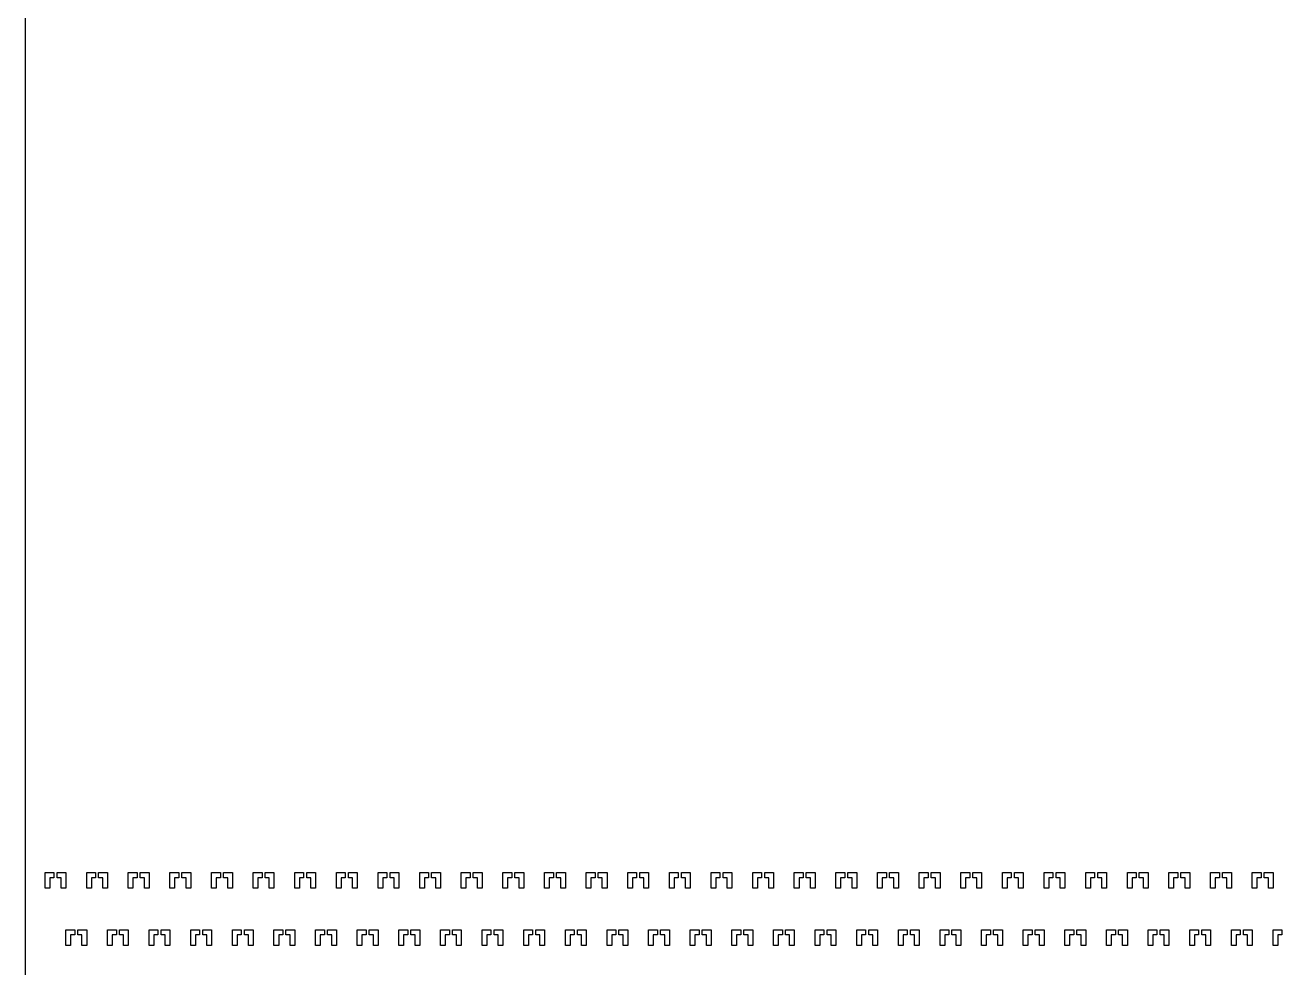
# Model space of a CAD drawing. Header units: millimetres. Extents: x 2102 to 86502, y 1818 to 64568.
# Drawn here: x 69425 to 70632, y 49872 to 50777 of the extents above; entities that cross this region are included whole.
import ezdxf

# ---------------------------------------------------------------- set-up
doc = ezdxf.new("R2010")
doc.units = ezdxf.units.MM
doc.layers.add('Layer-2', color=3, linetype='Continuous')

msp = doc.modelspace()

# ---------------------------------------------------------------- linework, layer by layer
at = {"layer": 'Layer-2'}
for p, q in [((69424.6, 52611.5), (69424.6, 45981.5)), ((69443.7, 49948.3), (69443.7, 49963.3)), ((69443.7, 49963.3), (69452.2, 49963.3)), ((69452.2, 49963.3), (69452.2, 49958.3)), ((69455.2, 49958.3), (69455.2, 49963.3)), ((69455.2, 49963.3), (69463.7, 49963.3)), ((69463.7, 49963.3), (69463.7, 49948.3)), ((69483.7, 49948.3), (69483.7, 49963.3)), ((69483.7, 49963.3), (69492.2, 49963.3)), ((69492.2, 49963.3), (69492.2, 49958.3)), ((69495.2, 49958.3), (69495.2, 49963.3)), ((69495.2, 49963.3), (69503.7, 49963.3)), ((69503.7, 49963.3), (69503.7, 49948.3)), ((69523.7, 49948.3), (69523.7, 49963.3)), ((69523.7, 49963.3), (69532.2, 49963.3)), ((69532.2, 49963.3), (69532.2, 49958.3)), ((69535.2, 49958.3), (69535.2, 49963.3)), ((69535.2, 49963.3), (69543.7, 49963.3)), ((69543.7, 49963.3), (69543.7, 49948.3)), ((69563.7, 49948.3), (69563.7, 49963.3)), ((69563.7, 49963.3), (69572.2, 49963.3)), ((69572.2, 49963.3), (69572.2, 49958.3)), ((69575.2, 49958.3), (69575.2, 49963.3)), ((69575.2, 49963.3), (69583.7, 49963.3)), ((69583.7, 49963.3), (69583.7, 49948.3)), ((69603.7, 49948.3), (69603.7, 49963.3)), ((69603.7, 49963.3), (69612.2, 49963.3)), ((69612.2, 49963.3), (69612.2, 49958.3)), ((69615.2, 49958.3), (69615.2, 49963.3)), ((69615.2, 49963.3), (69623.7, 49963.3)), ((69623.7, 49963.3), (69623.7, 49948.3)), ((69643.7, 49948.3), (69643.7, 49963.3)), ((69643.7, 49963.3), (69652.2, 49963.3)), ((69652.2, 49963.3), (69652.2, 49958.3)), ((69655.2, 49958.3), (69655.2, 49963.3)), ((69655.2, 49963.3), (69663.7, 49963.3)), ((69663.7, 49963.3), (69663.7, 49948.3)), ((69683.7, 49948.3), (69683.7, 49963.3)), ((69683.7, 49963.3), (69692.2, 49963.3)), ((69692.2, 49963.3), (69692.2, 49958.3)), ((69695.2, 49958.3), (69695.2, 49963.3)), ((69695.2, 49963.3), (69703.7, 49963.3)), ((69703.7, 49963.3), (69703.7, 49948.3)), ((69723.7, 49948.3), (69723.7, 49963.3)), ((69723.7, 49963.3), (69732.2, 49963.3)), ((69732.2, 49963.3), (69732.2, 49958.3)), ((69735.2, 49958.3), (69735.2, 49963.3)), ((69735.2, 49963.3), (69743.7, 49963.3)), ((69743.7, 49963.3), (69743.7, 49948.3)), ((69763.7, 49948.3), (69763.7, 49963.3)), ((69763.7, 49963.3), (69772.2, 49963.3)), ((69772.2, 49963.3), (69772.2, 49958.3)), ((69775.2, 49958.3), (69775.2, 49963.3)), ((69775.2, 49963.3), (69783.7, 49963.3)), ((69783.7, 49963.3), (69783.7, 49948.3)), ((69803.7, 49948.3), (69803.7, 49963.3)), ((69803.7, 49963.3), (69812.2, 49963.3)), ((69812.2, 49963.3), (69812.2, 49958.3)), ((69815.2, 49958.3), (69815.2, 49963.3)), ((69815.2, 49963.3), (69823.7, 49963.3)), ((69823.7, 49963.3), (69823.7, 49948.3)), ((69843.7, 49948.3), (69843.7, 49963.3)), ((69843.7, 49963.3), (69852.2, 49963.3)), ((69852.2, 49963.3), (69852.2, 49958.3)), ((69855.2, 49958.3), (69855.2, 49963.3)), ((69855.2, 49963.3), (69863.7, 49963.3)), ((69863.7, 49963.3), (69863.7, 49948.3)), ((69883.7, 49948.3), (69883.7, 49963.3)), ((69883.7, 49963.3), (69892.2, 49963.3)), ((69892.2, 49963.3), (69892.2, 49958.3)), ((69895.2, 49958.3), (69895.2, 49963.3)), ((69895.2, 49963.3), (69903.7, 49963.3)), ((69903.7, 49963.3), (69903.7, 49948.3)), ((69923.7, 49948.3), (69923.7, 49963.3)), ((69923.7, 49963.3), (69932.2, 49963.3)), ((69932.2, 49963.3), (69932.2, 49958.3)), ((69935.2, 49958.3), (69935.2, 49963.3)), ((69935.2, 49963.3), (69943.7, 49963.3)), ((69943.7, 49963.3), (69943.7, 49948.3)), ((69963.7, 49948.3), (69963.7, 49963.3)), ((69963.7, 49963.3), (69972.2, 49963.3)), ((69972.2, 49963.3), (69972.2, 49958.3)), ((69975.2, 49958.3), (69975.2, 49963.3)), ((69975.2, 49963.3), (69983.7, 49963.3)), ((69983.7, 49963.3), (69983.7, 49948.3)), ((70003.7, 49948.3), (70003.7, 49963.3)), ((70003.7, 49963.3), (70012.2, 49963.3)), ((70012.2, 49963.3), (70012.2, 49958.3)), ((70015.2, 49958.3), (70015.2, 49963.3)), ((70015.2, 49963.3), (70023.7, 49963.3)), ((70023.7, 49963.3), (70023.7, 49948.3)), ((70043.7, 49948.3), (70043.7, 49963.3)), ((70043.7, 49963.3), (70052.2, 49963.3)), ((70052.2, 49963.3), (70052.2, 49958.3)), ((70055.2, 49958.3), (70055.2, 49963.3)), ((70055.2, 49963.3), (70063.7, 49963.3)), ((70063.7, 49963.3), (70063.7, 49948.3)), ((70083.7, 49948.3), (70083.7, 49963.3)), ((70083.7, 49963.3), (70092.2, 49963.3)), ((70092.2, 49963.3), (70092.2, 49958.3)), ((70095.2, 49958.3), (70095.2, 49963.3)), ((70095.2, 49963.3), (70103.7, 49963.3)), ((70103.7, 49963.3), (70103.7, 49948.3)), ((70123.7, 49948.3), (70123.7, 49963.3)), ((70123.7, 49963.3), (70132.2, 49963.3)), ((70132.2, 49963.3), (70132.2, 49958.3)), ((70135.2, 49958.3), (70135.2, 49963.3)), ((70135.2, 49963.3), (70143.7, 49963.3)), ((70143.7, 49963.3), (70143.7, 49948.3)), ((70163.7, 49948.3), (70163.7, 49963.3)), ((70163.7, 49963.3), (70172.2, 49963.3)), ((70172.2, 49963.3), (70172.2, 49958.3)), ((70175.2, 49958.3), (70175.2, 49963.3)), ((70175.2, 49963.3), (70183.7, 49963.3)), ((70183.7, 49963.3), (70183.7, 49948.3)), ((70203.7, 49948.3), (70203.7, 49963.3)), ((70203.7, 49963.3), (70212.2, 49963.3)), ((70212.2, 49963.3), (70212.2, 49958.3)), ((70215.2, 49958.3), (70215.2, 49963.3)), ((70215.2, 49963.3), (70223.7, 49963.3)), ((70223.7, 49963.3), (70223.7, 49948.3)), ((70243.7, 49948.3), (70243.7, 49963.3)), ((70243.7, 49963.3), (70252.2, 49963.3)), ((70252.2, 49963.3), (70252.2, 49958.3)), ((70255.2, 49958.3), (70255.2, 49963.3)), ((70255.2, 49963.3), (70263.7, 49963.3)), ((70263.7, 49963.3), (70263.7, 49948.3)), ((70283.7, 49948.3), (70283.7, 49963.3)), ((70283.7, 49963.3), (70292.2, 49963.3)), ((70292.2, 49963.3), (70292.2, 49958.3)), ((70295.2, 49958.3), (70295.2, 49963.3)), ((70295.2, 49963.3), (70303.7, 49963.3)), ((70303.7, 49963.3), (70303.7, 49948.3)), ((70323.7, 49948.3), (70323.7, 49963.3)), ((70323.7, 49963.3), (70332.2, 49963.3)), ((70332.2, 49963.3), (70332.2, 49958.3)), ((70335.2, 49958.3), (70335.2, 49963.3)), ((70335.2, 49963.3), (70343.7, 49963.3)), ((70343.7, 49963.3), (70343.7, 49948.3)), ((70363.7, 49948.3), (70363.7, 49963.3)), ((70363.7, 49963.3), (70372.2, 49963.3)), ((70372.2, 49963.3), (70372.2, 49958.3)), ((70375.2, 49958.3), (70375.2, 49963.3)), ((70375.2, 49963.3), (70383.7, 49963.3)), ((70383.7, 49963.3), (70383.7, 49948.3)), ((70403.7, 49948.3), (70403.7, 49963.3)), ((70403.7, 49963.3), (70412.2, 49963.3)), ((70412.2, 49963.3), (70412.2, 49958.3)), ((70415.2, 49958.3), (70415.2, 49963.3)), ((70415.2, 49963.3), (70423.7, 49963.3)), ((70423.7, 49963.3), (70423.7, 49948.3)), ((70443.7, 49948.3), (70443.7, 49963.3)), ((70443.7, 49963.3), (70452.2, 49963.3)), ((70452.2, 49963.3), (70452.2, 49958.3)), ((70455.2, 49958.3), (70455.2, 49963.3)), ((70455.2, 49963.3), (70463.7, 49963.3)), ((70463.7, 49963.3), (70463.7, 49948.3)), ((70483.7, 49948.3), (70483.7, 49963.3)), ((70483.7, 49963.3), (70492.2, 49963.3)), ((70492.2, 49963.3), (70492.2, 49958.3)), ((70495.2, 49958.3), (70495.2, 49963.3)), ((70495.2, 49963.3), (70503.7, 49963.3)), ((70503.7, 49963.3), (70503.7, 49948.3)), ((70523.7, 49948.3), (70523.7, 49963.3)), ((70523.7, 49963.3), (70532.2, 49963.3)), ((70532.2, 49963.3), (70532.2, 49958.3)), ((70535.2, 49958.3), (70535.2, 49963.3)), ((70535.2, 49963.3), (70543.7, 49963.3)), ((70543.7, 49963.3), (70543.7, 49948.3)), ((70563.7, 49948.3), (70563.7, 49963.3)), ((70563.7, 49963.3), (70572.2, 49963.3)), ((70572.2, 49963.3), (70572.2, 49958.3)), ((70575.2, 49958.3), (70575.2, 49963.3)), ((70575.2, 49963.3), (70583.7, 49963.3)), ((70583.7, 49963.3), (70583.7, 49948.3)), ((70603.7, 49948.3), (70603.7, 49963.3)), ((70603.7, 49963.3), (70612.2, 49963.3)), ((70612.2, 49963.3), (70612.2, 49958.3)), ((70615.2, 49958.3), (70615.2, 49963.3)), ((70615.2, 49963.3), (70623.7, 49963.3)), ((70623.7, 49963.3), (70623.7, 49948.3)), ((69448.2, 49948.3), (69443.7, 49948.3)), ((69452.2, 49958.3), (69448.2, 49958.3)), ((69448.2, 49958.3), (69448.2, 49948.3)), ((69459.2, 49958.3), (69455.2, 49958.3)), ((69459.2, 49948.3), (69459.2, 49958.3)), ((69463.7, 49948.3), (69459.2, 49948.3)), ((69488.2, 49948.3), (69483.7, 49948.3)), ((69492.2, 49958.3), (69488.2, 49958.3)), ((69488.2, 49958.3), (69488.2, 49948.3)), ((69499.2, 49958.3), (69495.2, 49958.3)), ((69499.2, 49948.3), (69499.2, 49958.3)), ((69503.7, 49948.3), (69499.2, 49948.3)), ((69528.2, 49948.3), (69523.7, 49948.3)), ((69532.2, 49958.3), (69528.2, 49958.3)), ((69528.2, 49958.3), (69528.2, 49948.3)), ((69539.2, 49958.3), (69535.2, 49958.3)), ((69539.2, 49948.3), (69539.2, 49958.3)), ((69543.7, 49948.3), (69539.2, 49948.3)), ((69568.2, 49948.3), (69563.7, 49948.3)), ((69572.2, 49958.3), (69568.2, 49958.3)), ((69568.2, 49958.3), (69568.2, 49948.3)), ((69579.2, 49958.3), (69575.2, 49958.3)), ((69579.2, 49948.3), (69579.2, 49958.3)), ((69583.7, 49948.3), (69579.2, 49948.3)), ((69608.2, 49948.3), (69603.7, 49948.3)), ((69612.2, 49958.3), (69608.2, 49958.3)), ((69608.2, 49958.3), (69608.2, 49948.3)), ((69619.2, 49958.3), (69615.2, 49958.3)), ((69619.2, 49948.3), (69619.2, 49958.3)), ((69623.7, 49948.3), (69619.2, 49948.3)), ((69648.2, 49948.3), (69643.7, 49948.3)), ((69652.2, 49958.3), (69648.2, 49958.3)), ((69648.2, 49958.3), (69648.2, 49948.3)), ((69659.2, 49958.3), (69655.2, 49958.3)), ((69659.2, 49948.3), (69659.2, 49958.3)), ((69663.7, 49948.3), (69659.2, 49948.3)), ((69688.2, 49948.3), (69683.7, 49948.3)), ((69692.2, 49958.3), (69688.2, 49958.3)), ((69688.2, 49958.3), (69688.2, 49948.3)), ((69699.2, 49958.3), (69695.2, 49958.3)), ((69699.2, 49948.3), (69699.2, 49958.3)), ((69703.7, 49948.3), (69699.2, 49948.3)), ((69728.2, 49948.3), (69723.7, 49948.3)), ((69732.2, 49958.3), (69728.2, 49958.3)), ((69728.2, 49958.3), (69728.2, 49948.3)), ((69739.2, 49958.3), (69735.2, 49958.3)), ((69739.2, 49948.3), (69739.2, 49958.3)), ((69743.7, 49948.3), (69739.2, 49948.3)), ((69768.2, 49948.3), (69763.7, 49948.3)), ((69772.2, 49958.3), (69768.2, 49958.3)), ((69768.2, 49958.3), (69768.2, 49948.3)), ((69779.2, 49958.3), (69775.2, 49958.3)), ((69779.2, 49948.3), (69779.2, 49958.3)), ((69783.7, 49948.3), (69779.2, 49948.3)), ((69808.2, 49948.3), (69803.7, 49948.3)), ((69812.2, 49958.3), (69808.2, 49958.3)), ((69808.2, 49958.3), (69808.2, 49948.3)), ((69819.2, 49958.3), (69815.2, 49958.3)), ((69819.2, 49948.3), (69819.2, 49958.3)), ((69823.7, 49948.3), (69819.2, 49948.3)), ((69848.2, 49948.3), (69843.7, 49948.3)), ((69852.2, 49958.3), (69848.2, 49958.3)), ((69848.2, 49958.3), (69848.2, 49948.3)), ((69859.2, 49958.3), (69855.2, 49958.3)), ((69859.2, 49948.3), (69859.2, 49958.3)), ((69863.7, 49948.3), (69859.2, 49948.3)), ((69888.2, 49948.3), (69883.7, 49948.3)), ((69892.2, 49958.3), (69888.2, 49958.3)), ((69888.2, 49958.3), (69888.2, 49948.3)), ((69899.2, 49958.3), (69895.2, 49958.3)), ((69899.2, 49948.3), (69899.2, 49958.3)), ((69903.7, 49948.3), (69899.2, 49948.3)), ((69928.2, 49948.3), (69923.7, 49948.3)), ((69932.2, 49958.3), (69928.2, 49958.3)), ((69928.2, 49958.3), (69928.2, 49948.3)), ((69939.2, 49958.3), (69935.2, 49958.3)), ((69939.2, 49948.3), (69939.2, 49958.3)), ((69943.7, 49948.3), (69939.2, 49948.3)), ((69968.2, 49948.3), (69963.7, 49948.3)), ((69972.2, 49958.3), (69968.2, 49958.3)), ((69968.2, 49958.3), (69968.2, 49948.3)), ((69979.2, 49958.3), (69975.2, 49958.3)), ((69979.2, 49948.3), (69979.2, 49958.3)), ((69983.7, 49948.3), (69979.2, 49948.3)), ((70008.2, 49948.3), (70003.7, 49948.3)), ((70012.2, 49958.3), (70008.2, 49958.3)), ((70008.2, 49958.3), (70008.2, 49948.3)), ((70019.2, 49958.3), (70015.2, 49958.3)), ((70019.2, 49948.3), (70019.2, 49958.3)), ((70023.7, 49948.3), (70019.2, 49948.3)), ((70048.2, 49948.3), (70043.7, 49948.3)), ((70052.2, 49958.3), (70048.2, 49958.3)), ((70048.2, 49958.3), (70048.2, 49948.3)), ((70059.2, 49958.3), (70055.2, 49958.3)), ((70059.2, 49948.3), (70059.2, 49958.3)), ((70063.7, 49948.3), (70059.2, 49948.3)), ((70088.2, 49948.3), (70083.7, 49948.3)), ((70092.2, 49958.3), (70088.2, 49958.3)), ((70088.2, 49958.3), (70088.2, 49948.3)), ((70099.2, 49958.3), (70095.2, 49958.3)), ((70099.2, 49948.3), (70099.2, 49958.3)), ((70103.7, 49948.3), (70099.2, 49948.3)), ((70128.2, 49948.3), (70123.7, 49948.3)), ((70132.2, 49958.3), (70128.2, 49958.3)), ((70128.2, 49958.3), (70128.2, 49948.3)), ((70139.2, 49958.3), (70135.2, 49958.3)), ((70139.2, 49948.3), (70139.2, 49958.3)), ((70143.7, 49948.3), (70139.2, 49948.3)), ((70168.2, 49948.3), (70163.7, 49948.3)), ((70172.2, 49958.3), (70168.2, 49958.3)), ((70168.2, 49958.3), (70168.2, 49948.3)), ((70179.2, 49958.3), (70175.2, 49958.3)), ((70179.2, 49948.3), (70179.2, 49958.3)), ((70183.7, 49948.3), (70179.2, 49948.3)), ((70208.2, 49948.3), (70203.7, 49948.3)), ((70212.2, 49958.3), (70208.2, 49958.3)), ((70208.2, 49958.3), (70208.2, 49948.3)), ((70219.2, 49958.3), (70215.2, 49958.3)), ((70219.2, 49948.3), (70219.2, 49958.3)), ((70223.7, 49948.3), (70219.2, 49948.3)), ((70248.2, 49948.3), (70243.7, 49948.3)), ((70252.2, 49958.3), (70248.2, 49958.3)), ((70248.2, 49958.3), (70248.2, 49948.3)), ((70259.2, 49958.3), (70255.2, 49958.3)), ((70259.2, 49948.3), (70259.2, 49958.3)), ((70263.7, 49948.3), (70259.2, 49948.3)), ((70288.2, 49948.3), (70283.7, 49948.3)), ((70292.2, 49958.3), (70288.2, 49958.3)), ((70288.2, 49958.3), (70288.2, 49948.3)), ((70299.2, 49958.3), (70295.2, 49958.3)), ((70299.2, 49948.3), (70299.2, 49958.3)), ((70303.7, 49948.3), (70299.2, 49948.3)), ((70328.2, 49948.3), (70323.7, 49948.3)), ((70332.2, 49958.3), (70328.2, 49958.3)), ((70328.2, 49958.3), (70328.2, 49948.3)), ((70339.2, 49958.3), (70335.2, 49958.3)), ((70339.2, 49948.3), (70339.2, 49958.3)), ((70343.7, 49948.3), (70339.2, 49948.3)), ((70368.2, 49948.3), (70363.7, 49948.3)), ((70372.2, 49958.3), (70368.2, 49958.3)), ((70368.2, 49958.3), (70368.2, 49948.3)), ((70379.2, 49958.3), (70375.2, 49958.3)), ((70379.2, 49948.3), (70379.2, 49958.3)), ((70383.7, 49948.3), (70379.2, 49948.3)), ((70408.2, 49948.3), (70403.7, 49948.3)), ((70412.2, 49958.3), (70408.2, 49958.3)), ((70408.2, 49958.3), (70408.2, 49948.3)), ((70419.2, 49958.3), (70415.2, 49958.3)), ((70419.2, 49948.3), (70419.2, 49958.3)), ((70423.7, 49948.3), (70419.2, 49948.3)), ((70448.2, 49948.3), (70443.7, 49948.3)), ((70452.2, 49958.3), (70448.2, 49958.3)), ((70448.2, 49958.3), (70448.2, 49948.3)), ((70459.2, 49958.3), (70455.2, 49958.3)), ((70459.2, 49948.3), (70459.2, 49958.3)), ((70463.7, 49948.3), (70459.2, 49948.3)), ((70488.2, 49948.3), (70483.7, 49948.3)), ((70492.2, 49958.3), (70488.2, 49958.3)), ((70488.2, 49958.3), (70488.2, 49948.3)), ((70499.2, 49958.3), (70495.2, 49958.3)), ((70499.2, 49948.3), (70499.2, 49958.3)), ((70503.7, 49948.3), (70499.2, 49948.3)), ((70528.2, 49948.3), (70523.7, 49948.3)), ((70532.2, 49958.3), (70528.2, 49958.3)), ((70528.2, 49958.3), (70528.2, 49948.3)), ((70539.2, 49958.3), (70535.2, 49958.3)), ((70539.2, 49948.3), (70539.2, 49958.3)), ((70543.7, 49948.3), (70539.2, 49948.3)), ((70568.2, 49948.3), (70563.7, 49948.3)), ((70572.2, 49958.3), (70568.2, 49958.3)), ((70568.2, 49958.3), (70568.2, 49948.3)), ((70579.2, 49958.3), (70575.2, 49958.3)), ((70579.2, 49948.3), (70579.2, 49958.3)), ((70583.7, 49948.3), (70579.2, 49948.3)), ((70608.2, 49948.3), (70603.7, 49948.3)), ((70612.2, 49958.3), (70608.2, 49958.3)), ((70608.2, 49958.3), (70608.2, 49948.3)), ((70619.2, 49958.3), (70615.2, 49958.3)), ((70619.2, 49948.3), (70619.2, 49958.3)), ((70623.7, 49948.3), (70619.2, 49948.3)), ((69463.7, 49893.3), (69463.7, 49908.3)), ((69463.7, 49908.3), (69472.2, 49908.3)), ((69472.2, 49903.3), (69468.2, 49903.3)), ((69468.2, 49903.3), (69468.2, 49893.3)), ((69472.2, 49908.3), (69472.2, 49903.3)), ((69475.2, 49903.3), (69475.2, 49908.3)), ((69475.2, 49908.3), (69483.7, 49908.3)), ((69479.2, 49903.3), (69475.2, 49903.3)), ((69479.2, 49893.3), (69479.2, 49903.3)), ((69483.7, 49908.3), (69483.7, 49893.3)), ((69503.7, 49893.3), (69503.7, 49908.3)), ((69503.7, 49908.3), (69512.2, 49908.3)), ((69512.2, 49903.3), (69508.2, 49903.3)), ((69508.2, 49903.3), (69508.2, 49893.3)), ((69512.2, 49908.3), (69512.2, 49903.3)), ((69515.2, 49903.3), (69515.2, 49908.3)), ((69515.2, 49908.3), (69523.7, 49908.3)), ((69519.2, 49903.3), (69515.2, 49903.3)), ((69519.2, 49893.3), (69519.2, 49903.3)), ((69523.7, 49908.3), (69523.7, 49893.3)), ((69543.7, 49893.3), (69543.7, 49908.3)), ((69543.7, 49908.3), (69552.2, 49908.3)), ((69552.2, 49903.3), (69548.2, 49903.3)), ((69548.2, 49903.3), (69548.2, 49893.3)), ((69552.2, 49908.3), (69552.2, 49903.3)), ((69555.2, 49903.3), (69555.2, 49908.3)), ((69555.2, 49908.3), (69563.7, 49908.3)), ((69559.2, 49903.3), (69555.2, 49903.3)), ((69559.2, 49893.3), (69559.2, 49903.3)), ((69563.7, 49908.3), (69563.7, 49893.3)), ((69583.7, 49893.3), (69583.7, 49908.3)), ((69583.7, 49908.3), (69592.2, 49908.3)), ((69592.2, 49903.3), (69588.2, 49903.3)), ((69588.2, 49903.3), (69588.2, 49893.3)), ((69592.2, 49908.3), (69592.2, 49903.3)), ((69595.2, 49903.3), (69595.2, 49908.3)), ((69595.2, 49908.3), (69603.7, 49908.3)), ((69599.2, 49903.3), (69595.2, 49903.3)), ((69599.2, 49893.3), (69599.2, 49903.3)), ((69603.7, 49908.3), (69603.7, 49893.3)), ((69623.7, 49893.3), (69623.7, 49908.3)), ((69623.7, 49908.3), (69632.2, 49908.3)), ((69632.2, 49903.3), (69628.2, 49903.3)), ((69628.2, 49903.3), (69628.2, 49893.3)), ((69632.2, 49908.3), (69632.2, 49903.3)), ((69635.2, 49903.3), (69635.2, 49908.3)), ((69635.2, 49908.3), (69643.7, 49908.3)), ((69639.2, 49903.3), (69635.2, 49903.3)), ((69639.2, 49893.3), (69639.2, 49903.3)), ((69643.7, 49908.3), (69643.7, 49893.3)), ((69663.7, 49893.3), (69663.7, 49908.3)), ((69663.7, 49908.3), (69672.2, 49908.3)), ((69672.2, 49903.3), (69668.2, 49903.3)), ((69668.2, 49903.3), (69668.2, 49893.3)), ((69672.2, 49908.3), (69672.2, 49903.3)), ((69675.2, 49903.3), (69675.2, 49908.3)), ((69675.2, 49908.3), (69683.7, 49908.3)), ((69679.2, 49903.3), (69675.2, 49903.3)), ((69679.2, 49893.3), (69679.2, 49903.3)), ((69683.7, 49908.3), (69683.7, 49893.3)), ((69703.7, 49893.3), (69703.7, 49908.3)), ((69703.7, 49908.3), (69712.2, 49908.3)), ((69712.2, 49903.3), (69708.2, 49903.3)), ((69708.2, 49903.3), (69708.2, 49893.3)), ((69712.2, 49908.3), (69712.2, 49903.3)), ((69715.2, 49903.3), (69715.2, 49908.3)), ((69715.2, 49908.3), (69723.7, 49908.3)), ((69719.2, 49903.3), (69715.2, 49903.3)), ((69719.2, 49893.3), (69719.2, 49903.3)), ((69723.7, 49908.3), (69723.7, 49893.3)), ((69743.7, 49893.3), (69743.7, 49908.3)), ((69743.7, 49908.3), (69752.2, 49908.3)), ((69752.2, 49903.3), (69748.2, 49903.3)), ((69748.2, 49903.3), (69748.2, 49893.3)), ((69752.2, 49908.3), (69752.2, 49903.3)), ((69755.2, 49903.3), (69755.2, 49908.3)), ((69755.2, 49908.3), (69763.7, 49908.3)), ((69759.2, 49903.3), (69755.2, 49903.3)), ((69759.2, 49893.3), (69759.2, 49903.3)), ((69763.7, 49908.3), (69763.7, 49893.3)), ((69783.7, 49893.3), (69783.7, 49908.3)), ((69783.7, 49908.3), (69792.2, 49908.3)), ((69792.2, 49903.3), (69788.2, 49903.3)), ((69788.2, 49903.3), (69788.2, 49893.3)), ((69792.2, 49908.3), (69792.2, 49903.3)), ((69795.2, 49903.3), (69795.2, 49908.3)), ((69795.2, 49908.3), (69803.7, 49908.3)), ((69799.2, 49903.3), (69795.2, 49903.3)), ((69799.2, 49893.3), (69799.2, 49903.3)), ((69803.7, 49908.3), (69803.7, 49893.3)), ((69823.7, 49893.3), (69823.7, 49908.3)), ((69823.7, 49908.3), (69832.2, 49908.3)), ((69832.2, 49903.3), (69828.2, 49903.3)), ((69828.2, 49903.3), (69828.2, 49893.3)), ((69832.2, 49908.3), (69832.2, 49903.3)), ((69835.2, 49903.3), (69835.2, 49908.3)), ((69835.2, 49908.3), (69843.7, 49908.3)), ((69839.2, 49903.3), (69835.2, 49903.3)), ((69839.2, 49893.3), (69839.2, 49903.3)), ((69843.7, 49908.3), (69843.7, 49893.3)), ((69863.7, 49893.3), (69863.7, 49908.3)), ((69863.7, 49908.3), (69872.2, 49908.3)), ((69872.2, 49903.3), (69868.2, 49903.3)), ((69868.2, 49903.3), (69868.2, 49893.3)), ((69872.2, 49908.3), (69872.2, 49903.3)), ((69875.2, 49903.3), (69875.2, 49908.3)), ((69875.2, 49908.3), (69883.7, 49908.3)), ((69879.2, 49903.3), (69875.2, 49903.3)), ((69879.2, 49893.3), (69879.2, 49903.3)), ((69883.7, 49908.3), (69883.7, 49893.3)), ((69903.7, 49893.3), (69903.7, 49908.3)), ((69903.7, 49908.3), (69912.2, 49908.3)), ((69912.2, 49903.3), (69908.2, 49903.3)), ((69908.2, 49903.3), (69908.2, 49893.3)), ((69912.2, 49908.3), (69912.2, 49903.3)), ((69915.2, 49903.3), (69915.2, 49908.3)), ((69915.2, 49908.3), (69923.7, 49908.3)), ((69919.2, 49903.3), (69915.2, 49903.3)), ((69919.2, 49893.3), (69919.2, 49903.3)), ((69923.7, 49908.3), (69923.7, 49893.3)), ((69943.7, 49893.3), (69943.7, 49908.3)), ((69943.7, 49908.3), (69952.2, 49908.3)), ((69952.2, 49903.3), (69948.2, 49903.3)), ((69948.2, 49903.3), (69948.2, 49893.3)), ((69952.2, 49908.3), (69952.2, 49903.3)), ((69955.2, 49903.3), (69955.2, 49908.3)), ((69955.2, 49908.3), (69963.7, 49908.3)), ((69959.2, 49903.3), (69955.2, 49903.3)), ((69959.2, 49893.3), (69959.2, 49903.3)), ((69963.7, 49908.3), (69963.7, 49893.3)), ((69983.7, 49893.3), (69983.7, 49908.3)), ((69983.7, 49908.3), (69992.2, 49908.3)), ((69992.2, 49903.3), (69988.2, 49903.3)), ((69988.2, 49903.3), (69988.2, 49893.3)), ((69992.2, 49908.3), (69992.2, 49903.3)), ((69995.2, 49903.3), (69995.2, 49908.3)), ((69995.2, 49908.3), (70003.7, 49908.3)), ((69999.2, 49903.3), (69995.2, 49903.3)), ((69999.2, 49893.3), (69999.2, 49903.3)), ((70003.7, 49908.3), (70003.7, 49893.3)), ((70023.7, 49893.3), (70023.7, 49908.3)), ((70023.7, 49908.3), (70032.2, 49908.3)), ((70032.2, 49903.3), (70028.2, 49903.3)), ((70028.2, 49903.3), (70028.2, 49893.3)), ((70032.2, 49908.3), (70032.2, 49903.3)), ((70035.2, 49903.3), (70035.2, 49908.3)), ((70035.2, 49908.3), (70043.7, 49908.3)), ((70039.2, 49903.3), (70035.2, 49903.3)), ((70039.2, 49893.3), (70039.2, 49903.3)), ((70043.7, 49908.3), (70043.7, 49893.3)), ((70063.7, 49893.3), (70063.7, 49908.3)), ((70063.7, 49908.3), (70072.2, 49908.3)), ((70072.2, 49903.3), (70068.2, 49903.3)), ((70068.2, 49903.3), (70068.2, 49893.3)), ((70072.2, 49908.3), (70072.2, 49903.3)), ((70075.2, 49903.3), (70075.2, 49908.3)), ((70075.2, 49908.3), (70083.7, 49908.3)), ((70079.2, 49903.3), (70075.2, 49903.3)), ((70079.2, 49893.3), (70079.2, 49903.3)), ((70083.7, 49908.3), (70083.7, 49893.3)), ((70103.7, 49893.3), (70103.7, 49908.3)), ((70103.7, 49908.3), (70112.2, 49908.3)), ((70112.2, 49903.3), (70108.2, 49903.3)), ((70108.2, 49903.3), (70108.2, 49893.3)), ((70112.2, 49908.3), (70112.2, 49903.3)), ((70115.2, 49903.3), (70115.2, 49908.3)), ((70115.2, 49908.3), (70123.7, 49908.3)), ((70119.2, 49903.3), (70115.2, 49903.3)), ((70119.2, 49893.3), (70119.2, 49903.3)), ((70123.7, 49908.3), (70123.7, 49893.3)), ((70143.7, 49893.3), (70143.7, 49908.3)), ((70143.7, 49908.3), (70152.2, 49908.3)), ((70152.2, 49903.3), (70148.2, 49903.3)), ((70148.2, 49903.3), (70148.2, 49893.3)), ((70152.2, 49908.3), (70152.2, 49903.3)), ((70155.2, 49903.3), (70155.2, 49908.3)), ((70155.2, 49908.3), (70163.7, 49908.3)), ((70159.2, 49903.3), (70155.2, 49903.3)), ((70159.2, 49893.3), (70159.2, 49903.3)), ((70163.7, 49908.3), (70163.7, 49893.3)), ((70183.7, 49893.3), (70183.7, 49908.3)), ((70183.7, 49908.3), (70192.2, 49908.3)), ((70192.2, 49903.3), (70188.2, 49903.3)), ((70188.2, 49903.3), (70188.2, 49893.3)), ((70192.2, 49908.3), (70192.2, 49903.3)), ((70195.2, 49903.3), (70195.2, 49908.3)), ((70195.2, 49908.3), (70203.7, 49908.3)), ((70199.2, 49903.3), (70195.2, 49903.3)), ((70199.2, 49893.3), (70199.2, 49903.3)), ((70203.7, 49908.3), (70203.7, 49893.3)), ((70223.7, 49893.3), (70223.7, 49908.3)), ((70223.7, 49908.3), (70232.2, 49908.3)), ((70232.2, 49903.3), (70228.2, 49903.3)), ((70228.2, 49903.3), (70228.2, 49893.3)), ((70232.2, 49908.3), (70232.2, 49903.3)), ((70235.2, 49903.3), (70235.2, 49908.3)), ((70235.2, 49908.3), (70243.7, 49908.3)), ((70239.2, 49903.3), (70235.2, 49903.3)), ((70239.2, 49893.3), (70239.2, 49903.3)), ((70243.7, 49908.3), (70243.7, 49893.3)), ((70263.7, 49893.3), (70263.7, 49908.3)), ((70263.7, 49908.3), (70272.2, 49908.3)), ((70272.2, 49903.3), (70268.2, 49903.3)), ((70268.2, 49903.3), (70268.2, 49893.3)), ((70272.2, 49908.3), (70272.2, 49903.3)), ((70275.2, 49903.3), (70275.2, 49908.3)), ((70275.2, 49908.3), (70283.7, 49908.3)), ((70279.2, 49903.3), (70275.2, 49903.3)), ((70279.2, 49893.3), (70279.2, 49903.3)), ((70283.7, 49908.3), (70283.7, 49893.3)), ((70303.7, 49893.3), (70303.7, 49908.3)), ((70303.7, 49908.3), (70312.2, 49908.3)), ((70312.2, 49903.3), (70308.2, 49903.3)), ((70308.2, 49903.3), (70308.2, 49893.3)), ((70312.2, 49908.3), (70312.2, 49903.3)), ((70315.2, 49903.3), (70315.2, 49908.3)), ((70315.2, 49908.3), (70323.7, 49908.3)), ((70319.2, 49903.3), (70315.2, 49903.3)), ((70319.2, 49893.3), (70319.2, 49903.3)), ((70323.7, 49908.3), (70323.7, 49893.3)), ((70343.7, 49893.3), (70343.7, 49908.3)), ((70343.7, 49908.3), (70352.2, 49908.3)), ((70352.2, 49903.3), (70348.2, 49903.3)), ((70348.2, 49903.3), (70348.2, 49893.3)), ((70352.2, 49908.3), (70352.2, 49903.3)), ((70355.2, 49903.3), (70355.2, 49908.3)), ((70355.2, 49908.3), (70363.7, 49908.3)), ((70359.2, 49903.3), (70355.2, 49903.3)), ((70359.2, 49893.3), (70359.2, 49903.3)), ((70363.7, 49908.3), (70363.7, 49893.3)), ((70383.7, 49893.3), (70383.7, 49908.3)), ((70383.7, 49908.3), (70392.2, 49908.3)), ((70392.2, 49903.3), (70388.2, 49903.3)), ((70388.2, 49903.3), (70388.2, 49893.3)), ((70392.2, 49908.3), (70392.2, 49903.3)), ((70395.2, 49903.3), (70395.2, 49908.3)), ((70395.2, 49908.3), (70403.7, 49908.3)), ((70399.2, 49903.3), (70395.2, 49903.3)), ((70399.2, 49893.3), (70399.2, 49903.3)), ((70403.7, 49908.3), (70403.7, 49893.3)), ((70423.7, 49893.3), (70423.7, 49908.3)), ((70423.7, 49908.3), (70432.2, 49908.3)), ((70432.2, 49903.3), (70428.2, 49903.3)), ((70428.2, 49903.3), (70428.2, 49893.3)), ((70432.2, 49908.3), (70432.2, 49903.3)), ((70435.2, 49903.3), (70435.2, 49908.3)), ((70435.2, 49908.3), (70443.7, 49908.3)), ((70439.2, 49903.3), (70435.2, 49903.3)), ((70439.2, 49893.3), (70439.2, 49903.3)), ((70443.7, 49908.3), (70443.7, 49893.3)), ((70463.7, 49893.3), (70463.7, 49908.3)), ((70463.7, 49908.3), (70472.2, 49908.3)), ((70472.2, 49903.3), (70468.2, 49903.3)), ((70468.2, 49903.3), (70468.2, 49893.3)), ((70472.2, 49908.3), (70472.2, 49903.3)), ((70475.2, 49903.3), (70475.2, 49908.3)), ((70475.2, 49908.3), (70483.7, 49908.3)), ((70479.2, 49903.3), (70475.2, 49903.3)), ((70479.2, 49893.3), (70479.2, 49903.3)), ((70483.7, 49908.3), (70483.7, 49893.3)), ((70503.7, 49893.3), (70503.7, 49908.3)), ((70503.7, 49908.3), (70512.2, 49908.3)), ((70512.2, 49903.3), (70508.2, 49903.3)), ((70508.2, 49903.3), (70508.2, 49893.3)), ((70512.2, 49908.3), (70512.2, 49903.3)), ((70515.2, 49903.3), (70515.2, 49908.3)), ((70515.2, 49908.3), (70523.7, 49908.3)), ((70519.2, 49903.3), (70515.2, 49903.3)), ((70519.2, 49893.3), (70519.2, 49903.3)), ((70523.7, 49908.3), (70523.7, 49893.3)), ((70543.7, 49893.3), (70543.7, 49908.3)), ((70543.7, 49908.3), (70552.2, 49908.3)), ((70552.2, 49903.3), (70548.2, 49903.3)), ((70548.2, 49903.3), (70548.2, 49893.3)), ((70552.2, 49908.3), (70552.2, 49903.3)), ((70555.2, 49903.3), (70555.2, 49908.3)), ((70555.2, 49908.3), (70563.7, 49908.3)), ((70559.2, 49903.3), (70555.2, 49903.3)), ((70559.2, 49893.3), (70559.2, 49903.3)), ((70563.7, 49908.3), (70563.7, 49893.3)), ((70583.7, 49893.3), (70583.7, 49908.3)), ((70583.7, 49908.3), (70592.2, 49908.3)), ((70592.2, 49903.3), (70588.2, 49903.3)), ((70588.2, 49903.3), (70588.2, 49893.3)), ((70592.2, 49908.3), (70592.2, 49903.3)), ((70595.2, 49903.3), (70595.2, 49908.3)), ((70595.2, 49908.3), (70603.7, 49908.3)), ((70599.2, 49903.3), (70595.2, 49903.3)), ((70599.2, 49893.3), (70599.2, 49903.3)), ((70603.7, 49908.3), (70603.7, 49893.3)), ((70623.7, 49893.3), (70623.7, 49908.3)), ((70623.7, 49908.3), (70632.2, 49908.3)), ((70632.2, 49903.3), (70628.2, 49903.3)), ((70628.2, 49903.3), (70628.2, 49893.3)), ((70632.2, 49908.3), (70632.2, 49903.3)), ((69468.2, 49893.3), (69463.7, 49893.3)), ((69483.7, 49893.3), (69479.2, 49893.3)), ((69508.2, 49893.3), (69503.7, 49893.3)), ((69523.7, 49893.3), (69519.2, 49893.3)), ((69548.2, 49893.3), (69543.7, 49893.3)), ((69563.7, 49893.3), (69559.2, 49893.3)), ((69588.2, 49893.3), (69583.7, 49893.3)), ((69603.7, 49893.3), (69599.2, 49893.3)), ((69628.2, 49893.3), (69623.7, 49893.3)), ((69643.7, 49893.3), (69639.2, 49893.3)), ((69668.2, 49893.3), (69663.7, 49893.3)), ((69683.7, 49893.3), (69679.2, 49893.3)), ((69708.2, 49893.3), (69703.7, 49893.3)), ((69723.7, 49893.3), (69719.2, 49893.3)), ((69748.2, 49893.3), (69743.7, 49893.3)), ((69763.7, 49893.3), (69759.2, 49893.3)), ((69788.2, 49893.3), (69783.7, 49893.3)), ((69803.7, 49893.3), (69799.2, 49893.3)), ((69828.2, 49893.3), (69823.7, 49893.3)), ((69843.7, 49893.3), (69839.2, 49893.3)), ((69868.2, 49893.3), (69863.7, 49893.3)), ((69883.7, 49893.3), (69879.2, 49893.3)), ((69908.2, 49893.3), (69903.7, 49893.3)), ((69923.7, 49893.3), (69919.2, 49893.3)), ((69948.2, 49893.3), (69943.7, 49893.3)), ((69963.7, 49893.3), (69959.2, 49893.3)), ((69988.2, 49893.3), (69983.7, 49893.3)), ((70003.7, 49893.3), (69999.2, 49893.3)), ((70028.2, 49893.3), (70023.7, 49893.3)), ((70043.7, 49893.3), (70039.2, 49893.3)), ((70068.2, 49893.3), (70063.7, 49893.3)), ((70083.7, 49893.3), (70079.2, 49893.3)), ((70108.2, 49893.3), (70103.7, 49893.3)), ((70123.7, 49893.3), (70119.2, 49893.3)), ((70148.2, 49893.3), (70143.7, 49893.3)), ((70163.7, 49893.3), (70159.2, 49893.3)), ((70188.2, 49893.3), (70183.7, 49893.3)), ((70203.7, 49893.3), (70199.2, 49893.3)), ((70228.2, 49893.3), (70223.7, 49893.3)), ((70243.7, 49893.3), (70239.2, 49893.3)), ((70268.2, 49893.3), (70263.7, 49893.3)), ((70283.7, 49893.3), (70279.2, 49893.3)), ((70308.2, 49893.3), (70303.7, 49893.3)), ((70323.7, 49893.3), (70319.2, 49893.3)), ((70348.2, 49893.3), (70343.7, 49893.3)), ((70363.7, 49893.3), (70359.2, 49893.3)), ((70388.2, 49893.3), (70383.7, 49893.3)), ((70403.7, 49893.3), (70399.2, 49893.3)), ((70428.2, 49893.3), (70423.7, 49893.3)), ((70443.7, 49893.3), (70439.2, 49893.3)), ((70468.2, 49893.3), (70463.7, 49893.3)), ((70483.7, 49893.3), (70479.2, 49893.3)), ((70508.2, 49893.3), (70503.7, 49893.3)), ((70523.7, 49893.3), (70519.2, 49893.3)), ((70548.2, 49893.3), (70543.7, 49893.3)), ((70563.7, 49893.3), (70559.2, 49893.3)), ((70588.2, 49893.3), (70583.7, 49893.3)), ((70603.7, 49893.3), (70599.2, 49893.3)), ((70628.2, 49893.3), (70623.7, 49893.3))]:
    msp.add_line(p, q, dxfattribs=at)

doc.saveas('drawing.dxf')
